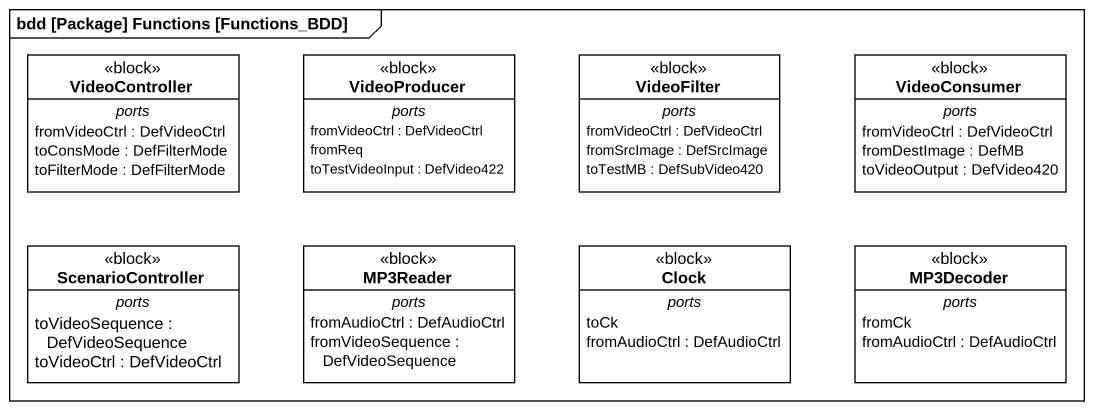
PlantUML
@startuml
mainframe bdd [Package] Functions [Functions_BDD]
hide circle
hide empty members
class VideoController <<block>> {
  -- ports --
  fromVideoCtrl : DefVideoCtrl
  toConsMode : DefFilterMode
  toFilterMode : DefFilterMode
}
class VideoProducer <<block>> {
  -- ports --
  fromVideoCtrl : DefVideoCtrl
  fromReq
  toTestVideoInput : DefVideo422
}
class VideoFilter <<block>> {
  -- ports --
  fromVideoCtrl : DefVideoCtrl
  fromSrcImage : DefSrcImage
  toTestMB : DefSubVideo420
}
class VideoConsumer <<block>> {
  -- ports --
  fromVideoCtrl : DefVideoCtrl
  fromDestImage : DefMB
  toVideoOutput : DefVideo420
}
class ScenarioController <<block>> {
  -- ports --
  toVideoSequence : DefVideoSequence
  toVideoCtrl : DefVideoCtrl
}
class MP3Reader <<block>> {
  -- ports --
  fromAudioCtrl : DefAudioCtrl
  fromVideoSequence : DefVideoSequence
}
class Clock <<block>> {
  -- ports --
  toCk
  fromAudioCtrl : DefAudioCtrl
}
class MP3Decoder <<block>> {
  -- ports --
  fromCk
  fromAudioCtrl : DefAudioCtrl
}
@enduml
